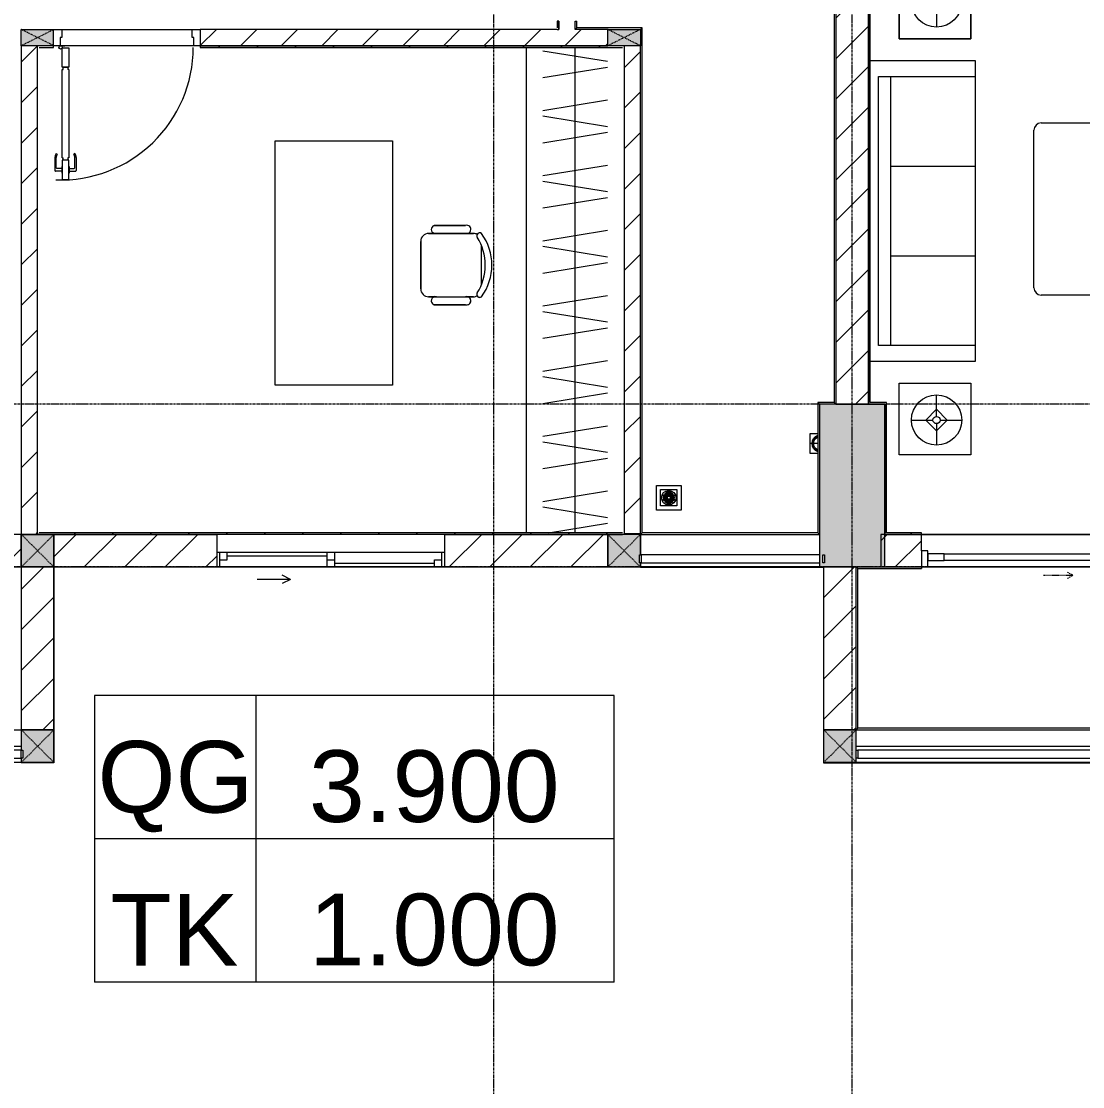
# Model space of a CAD drawing. Header units: millimetres. Extents: x -24439 to 198341, y -52871 to 149926.
# Drawn here: x 103053 to 109568, y 21346 to 27887 of the extents above; entities that cross this region are included whole.
import ezdxf

# ---------------------------------------------------------------- set-up
doc = ezdxf.new("R2010")
doc.units = ezdxf.units.MM
for name, pattern in [('Dash', [6, 3, -3]), ('Grid Line', [22.225, 12.7, -3.175, 3.175, -3.175]), ('IMPORT-CENTER _3_', [10.16, 6.35, -1.27, 1.27, -1.27])]:
    doc.linetypes.add(name, pattern=pattern)
for name, color, linetype, lineweight in [('0-1', 7, 'Continuous', 5), ('A-ANNO-NOTE', 131, 'Continuous', 9), ('A-DETL-GENF-1', 9, 'Continuous', 9), ('A-DOOR', 31, 'Continuous', 9), ('A-DOOR-1', 9, 'Continuous', 9), ('A-DOOR-FRAM', 31, 'Continuous', 9), ('A-DOOR-HDLN', 31, 'Dash', 9), ('A-FLOR', 192, 'Continuous', 9), ('A-FLOR-1', 9, 'Continuous', 9), ('A-FLOR-HRAL', 11, 'Continuous', 9), ('A-FLOR-HRAL-1', 9, 'Continuous', 9), ('A-GLAZ', 151, 'Continuous', 9), ('A-WALL', 113, 'Continuous', 9), ('A-WALL-1', 253, 'Continuous', 18), ('A-WALL-2', 9, 'Continuous', 9), ('A-WALL-3', 113, 'Continuous', 18), ('A-WALL-PATT-1', 10, 'Continuous', 9), ('A-WALL-PATT-2', 9, 'Continuous', 9), ('A-WALL-PATT-3', 111, 'Continuous', 9), ('G-IMPT', 8, 'Continuous', 9), ('G-IMPT-2', 8, 'IMPORT-CENTER _3_', 9), ('I-FURN', 30, 'Continuous', 9), ('I-FURN-1', 9, 'Continuous', 9), ('I-WALL-1', 253, 'Continuous', 18), ('M-EQPM', 50, 'Continuous', 9), ('S-BEAM-1', 9, 'Continuous', 9), ('S-COLS', 52, 'Continuous', 9), ('S-COLS-1', 254, 'Continuous', 5), ('S-COLS-2', 253, 'Continuous', 18), ('S-COLS-3', 9, 'Continuous', 9), ('S-COLS-4', 52, 'Continuous', 18), ('S-COLS-5', 52, 'Dash', 9), ('S-COLS-HDLN', 52, 'Dash', 9), ('S-COLS-HDLN-1', 9, 'Dash', 9), ('S-GRID-1', 1, 'Grid Line', 9)]:
    doc.layers.add(name, color=color, linetype=linetype, lineweight=lineweight)
doc.styles.add('Arial_6', font='arial_0.ttf', dxfattribs={"height": 2})
doc.styles.add('Arial_7', font='arial_0.ttf', dxfattribs={"height": 440})
pattern_1 = [(45, (0, 0), (-124.4508, 124.4508), [])]
pattern_2 = [(45, (0, 0), (-116.67262, 116.67262), [])]

# ---------------------------------------------------------------- blocks, each defined once
blk = doc.blocks.new('NCV_TKTC_KET CAU_rvt-1-TKCS_MB ĐỊNH VỊ CAO ĐỘ THIẾT KẾ')
at = {"layer": 'S-COLS-1'}
h = blk.add_hatch(color=256, dxfattribs=at)
h.paths.add_polyline_path([(108352.6, 24536.9), (108352.6, 25536.9), (107952.6, 25536.9), (107952.6, 24536.9), (107982.6, 24536.9)])
h.paths.add_polyline_path([(107982.6, 24561.9), (107972.6, 24561.9), (107972.6, 24611.9), (107982.6, 24611.9)])
at = {"layer": 'A-FLOR-1'}
blk.add_line((106852.6, 24535.2), (107977.9, 24535.2), dxfattribs=at)
at = {"layer": 'S-BEAM-1'}
for p, q in [((111252.5, 23535.3), (108177.6, 23535.3)), ((108177.6, 23335.3), (111252.5, 23335.3))]:
    blk.add_line(p, q, dxfattribs=at)
at = {"layer": 'S-COLS-2'}
for p, q in [((108352.6, 25536.9), (107952.6, 25536.9)), ((107952.6, 25536.9), (107952.6, 24536.9)), ((108352.6, 24536.9), (108352.6, 25536.9)), ((107952.6, 24536.9), (108352.6, 24536.9))]:
    blk.add_line(p, q, dxfattribs=at)
blk = doc.blocks.new('LOBBY_SOFA_1 - LOBBY_SOFA_1-852725-TKCS_MB ĐỊNH VỊ CAO ĐỘ THIẾT KẾ')
at = {"layer": 'I-FURN'}
for p, q in [((-2172.3, 1064.5), (-2172.3, 1504.5)), ((-2128.3, 1548.5), (-1160.3, 1548.5)), ((-1116.3, 1504.5), (-1116.3, 1064.5)), ((-1160.3, 1020.5), (-2128.3, 1020.5)), ((-2556, 660), (-708, 660)), ((-2556, 14.9), (-2556, 660)), ((-2457, 66), (-2457, 660)), ((-1907, 143), (-1907, 660)), ((-1357, 143), (-1357, 660)), ((-807, 660), (-807, 66)), ((-708, 660), (-708, 14.9)), ((-2688.2, 633.5), (-3128.2, 633.5)), ((-3128.2, 633.5), (-3128.2, 193.5)), ((-2688.2, 193.5), (-2688.2, 633.5)), ((-575.9, 633.5), (-135.9, 633.5)), ((-575.9, 193.5), (-575.9, 633.5)), ((-135.9, 633.5), (-135.9, 193.5)), ((-2915.4, 445), (-2915.4, 577)), ((-348.6, 445), (-348.6, 577)), ((-2981.4, 423), (-2915.4, 489)), ((-2915.4, 489), (-2849.4, 423)), ((-348.6, 489), (-414.6, 423)), ((-282.6, 423), (-348.6, 489)), ((-2937.4, 423), (-3069.4, 423)), ((-2915.4, 357), (-2981.4, 423)), ((-2849.4, 423), (-2915.4, 357)), ((-2915.4, 269), (-2915.4, 401)), ((-2893.4, 423), (-2761.4, 423)), ((-370.6, 423), (-502.6, 423)), ((-414.6, 423), (-348.6, 357)), ((-348.6, 357), (-282.6, 423)), ((-348.6, 269), (-348.6, 401)), ((-326.6, 423), (-194.6, 423)), ((-3128.2, 193.5), (-2688.2, 193.5)), ((-807, 143), (-2457, 143)), ((-135.9, 193.5), (-575.9, 193.5)), ((-807, 66), (-2457, 66))]:
    blk.add_line(p, q, dxfattribs=at)
for centre, radius in [((-2915.4, 423), 154), ((-348.6, 423), 154), ((-2915.4, 423), 22), ((-348.6, 423), 22)]:
    blk.add_circle(centre, radius, dxfattribs=at)
for centre, start, end in [((-2128.3, 1504.5), 90, 180), ((-1160.3, 1504.5), 0, 90), ((-2128.3, 1064.5), 180, 270), ((-1160.3, 1064.5), 270, 0)]:
    blk.add_arc(centre, 44, start, end, dxfattribs=at)
at = {"layer": 'I-FURN-1'}
for p, q in [((-2172.3, 1064.5), (-2172.3, 1504.5)), ((-2128.3, 1548.5), (-1160.3, 1548.5)), ((-1116.3, 1504.5), (-1116.3, 1064.5)), ((-1160.3, 1020.5), (-2128.3, 1020.5)), ((-2556, 660), (-708, 660)), ((-2556, 14.9), (-2556, 660)), ((-708, 660), (-708, 14.9)), ((-3128.2, 633.5), (-2688.2, 633.5)), ((-3128.2, 193.5), (-3128.2, 633.5)), ((-2688.2, 633.5), (-2688.2, 193.5)), ((-575.9, 633.5), (-135.9, 633.5)), ((-575.9, 193.5), (-575.9, 633.5)), ((-135.9, 633.5), (-135.9, 193.5)), ((-2688.2, 193.5), (-3128.2, 193.5)), ((-135.9, 193.5), (-575.9, 193.5))]:
    blk.add_line(p, q, dxfattribs=at)
for centre, start, end in [((-2128.3, 1504.5), 90, 180), ((-1160.3, 1504.5), 0, 90), ((-2128.3, 1064.5), 180, 270), ((-1160.3, 1064.5), 270, 0)]:
    blk.add_arc(centre, 44, start, end, dxfattribs=at)
blk = doc.blocks.new('DOOR_CW_01 CANH MO-PANEL KINH - DIW_01-900x2200-CỬA GỖ VÂN LAMINATE-553375-TKCS_MB ĐỊNH VỊ CAO ĐỘ THIẾT KẾ')
at = {"layer": 'A-DETL-GENF-1'}
for p, q in [((-397, -182), (-397, -62)), ((-397, -62), (-357, -62)), ((-357, -62), (-357, -182)), ((-357, -182), (-397, -182)), ((-397, -196), (-391, -196)), ((-397, -738), (-397, -196)), ((-391, -196), (-391, -182)), ((-391, -182), (-363, -182)), ((-363, -182), (-363, -196)), ((-357, -196), (-363, -196)), ((-357, -196), (-357, -738)), ((-433.9, -711.2), (-427.3, -715.8)), ((-320.1, -711.2), (-326.7, -715.8)), ((-442, -737), (-442, -816.5)), ((-434, -799.5), (-434, -737)), ((-397, -738), (-391, -738)), ((-357, -752), (-397, -752)), ((-397, -752), (-397, -872)), ((-391, -752), (-391, -738)), ((-363, -752), (-391, -752)), ((-357, -738), (-363, -738)), ((-363, -738), (-363, -752)), ((-357, -872), (-357, -752)), ((-320, -799.5), (-320, -737)), ((-312, -737), (-312, -816.5)), ((-399, -820.5), (-438, -820.5)), ((-399, -803.5), (-430, -803.5)), ((-399, -792.2), (-399, -831.8)), ((-397, -792.2), (-399, -792.2)), ((-399, -831.8), (-397, -831.8)), ((-397, -792.2), (-397, -831.8)), ((-357, -792.2), (-357, -831.8)), ((-357, -792.2), (-355, -792.2)), ((-355, -831.8), (-357, -831.8)), ((-355, -792.2), (-355, -831.8)), ((-355, -803.5), (-324, -803.5)), ((-355, -820.5), (-316, -820.5)), ((-397, -872), (-357, -872))]:
    blk.add_line(p, q, dxfattribs=at)
blk.add_circle((-407, -60), 10, dxfattribs=at)
for centre, radius, start, end in [((-407, -60), 814, 268, 0), ((-397, -737), 45, 145, 180), ((-397, -737), 37, 145, 180), ((-357, -737), 37, 0, 35), ((-357, -737), 45, 360, 35), ((-438, -816.5), 4, 180, 270), ((-430, -799.5), 4, 180, 270), ((-324, -799.5), 4, 270, 0), ((-316, -816.5), 4, 270, 0)]:
    blk.add_arc(centre, radius, start, end, dxfattribs=at)
at = {"layer": 'A-DOOR-1'}
for p, q in [((-450, -50), (-450, 50)), ((-450, 50), (-400, 50)), ((-400, 50), (-400, 0)), ((400, 0), (400, 50)), ((400, 50), (450, 50)), ((450, 50), (450, -50)), ((-410, -50), (-450, -50)), ((-410, 0), (-410, -50)), ((-400, 0), (-410, 0)), ((-407, -50), (-382, -50)), ((410, 0), (400, 0)), ((410, -50), (410, 0)), ((450, -50), (410, -50))]:
    blk.add_line(p, q, dxfattribs=at)
blk = doc.blocks.new('TU DO LV A - TU DO LV A-V6-TKCS_MB ĐỊNH VỊ CAO ĐỘ THIẾT KẾ')
at = {"layer": 'I-FURN'}
for p, q in [((10, 0), (2990, 0)), ((169, -101), (104.4, -499)), ((202.5, -101), (267.1, -499)), ((404.3, -101), (468.9, -499)), ((569, -101), (504.4, -499)), ((602.5, -101), (667.1, -499)), ((804.3, -101), (868.9, -499)), ((969, -101), (904.4, -499)), ((1002.5, -101), (1067.1, -499)), ((1204.3, -101), (1268.9, -499)), ((1369, -101), (1304.4, -499)), ((1402.5, -101), (1467.1, -499)), ((1604.3, -101), (1668.9, -499)), ((1769, -101), (1704.4, -499)), ((1802.5, -101), (1867.1, -499)), ((2004.3, -101), (2068.9, -499)), ((2169, -101), (2104.4, -499)), ((2202.5, -101), (2267.1, -499)), ((2404.3, -101), (2468.9, -499)), ((2569, -101), (2504.4, -499)), ((2602.5, -101), (2667.1, -499)), ((2804.3, -101), (2868.9, -499)), ((2969, -101), (2904.4, -499)), ((10, -136.3), (68.9, -499)), ((10, -300), (2990, -300)), ((5, -600), (0, -600))]:
    blk.add_line(p, q, dxfattribs=at)
at = {"layer": 'I-FURN-1'}
for p, q in [((10, 0), (2990, 0)), ((5, -600), (0, -600))]:
    blk.add_line(p, q, dxfattribs=at)
blk = doc.blocks.new('BAN LV A - BAN LV A_dwg_ban hoc2-348006-TKCS_MB ĐỊNH VỊ CAO ĐỘ THIẾT KẾ')
at = {"layer": 'I-FURN'}
for p, q in [((145.8, 437.4), (-145.8, 437.4)), ((-243, 354.4), (-243, 162)), ((-194.4, 388.8), (-194.4, 113.4)), ((194.4, 113.4), (194.4, 388.8)), ((194.4, 351.4), (194.4, 150.8)), ((243.7, 162), (243.7, 354.4)), ((-120.5, 64.8), (120.5, 64.8))]:
    blk.add_line(p, q, dxfattribs=at)
at = {"layer": 'I-FURN', "flags": 128}
blk.add_lwpolyline([(-737.8, 610.5), (-737.8, 1330.5), (-154.9, 1330.5), (762.2, 1330.5), (762.2, 610.5)], close=True, dxfattribs=at)
at = {"layer": 'I-FURN'}
for centre, radius, start, end in [((-145.8, 388.8), 48.6, 90, 180), ((145.8, 388.8), 48.6, 360, 90), ((-218.7, 347.3), 25.3, 343.7398, 163.7398), ((219.4, 347.3), 25.3, 16.2602, 170.70537), ((-218.7, 154.9), 25.3, 163.7398, 16.2602), ((219.4, 154.9), 25.3, 189.29463, 16.2602), ((-180.2, 75.4), 17.8, 57.97259, 216.69006), ((-145.8, 113.4), 48.6, 180, 207.58444), ((0, 359.3), 318.2, 237.57575, 302.42425), ((180.2, 75.4), 17.8, 323.30994, 122.02741), ((145.8, 113.4), 48.6, 332.41556, 0), ((0, 324), 324, 233.1301, 306.8699)]:
    blk.add_arc(centre, radius, start, end, dxfattribs=at)
blk = doc.blocks.new('BAN LV A - BAN LV A_dwg-348005-TKCS_MB ĐỊNH VỊ CAO ĐỘ THIẾT KẾ')
at = {"extrusion": (0, 0, -1), "zscale": -1, "rotation": 180}
blk.add_blockref('BAN LV A - BAN LV A_dwg_ban hoc2-348006-TKCS_MB ĐỊNH VỊ CAO ĐỘ THIẾT KẾ', (-729, 1383.7), dxfattribs=at)
blk = doc.blocks.new('BAN LV A - BAN LV A-401069-TKCS_MB ĐỊNH VỊ CAO ĐỘ THIẾT KẾ')
at = {"layer": 'I-FURN-1'}
for p, q in [((-8.8, -53.2), (1491.2, -53.2)), ((-8.8, -773.2), (-8.8, -53.2)), ((1491.2, -53.2), (1491.2, -773.2)), ((1491.2, -773.2), (-8.8, -773.2)), ((583.2, -946.3), (874.8, -946.3)), ((486, -1221.7), (486, -1029.3)), ((534.6, -1029.3), (534.6, -994.9)), ((923.4, -994.9), (923.4, -1032.3)), ((972.7, -1029.3), (972.7, -1221.7)), ((534.6, -1270.3), (534.6, -1235.9)), ((923.4, -1232.9), (923.4, -1270.3))]:
    blk.add_line(p, q, dxfattribs=at)
for centre, radius, start, end in [((583.2, -994.9), 48.6, 90, 180), ((874.8, -994.9), 48.6, 0, 90), ((510.3, -1036.4), 25.3, 16.2602, 163.7398), ((948.4, -1036.4), 25.3, 16.2602, 170.70537), ((510.3, -1228.8), 25.3, 163.7398, 343.7398), ((948.4, -1228.8), 25.3, 189.29463, 16.2602), ((548.9, -1308.3), 17.8, 119.40397, 216.69006), ((583.2, -1270.3), 48.6, 180, 207.58444), ((874.8, -1270.3), 48.6, 332.41556, 0), ((909.2, -1308.3), 17.8, 323.30994, 60.59603), ((729, -1059.7), 324, 233.1301, 306.8699)]:
    blk.add_arc(centre, radius, start, end, dxfattribs=at)
at = {"extrusion": (0, 0, -1), "zscale": -1, "rotation": 180}
blk.add_blockref('BAN LV A - BAN LV A_dwg-348005-TKCS_MB ĐỊNH VỊ CAO ĐỘ THIẾT KẾ', (0, 0), dxfattribs=at)
blk = doc.blocks.new('Railing - 50 x 10mm-457210-TKCS_MB ĐỊNH VỊ CAO ĐỘ THIẾT KẾ')
at = {"layer": 'A-FLOR-HRAL-1'}
for p, q in [((25, 5), (-25, 5)), ((-25, 5), (-25, -5)), ((25, -5), (25, 5)), ((-25, -5), (25, -5))]:
    blk.add_line(p, q, dxfattribs=at)
blk = doc.blocks.new('Railing - Railing-641383-TKCS_MB ĐỊNH VỊ CAO ĐỘ THIẾT KẾ')
at = {"layer": 'A-FLOR-HRAL-1'}
for p, q in [((85044.1, 15351.2), (83949.1, 15351.2)), ((83949.1, 15301.2), (85044.1, 15301.2))]:
    blk.add_line(p, q, dxfattribs=at)
at = {"extrusion": (0, 0, -1), "zscale": -1, "rotation": 90.00000000000072}
for p in [(-83944.1, 15326.2), (-85069.1, 15326.2)]:
    blk.add_blockref('Railing - 50 x 10mm-457210-TKCS_MB ĐỊNH VỊ CAO ĐỘ THIẾT KẾ', p, dxfattribs=at)
blk = doc.blocks.new('G1_SOF - BO TRU - 100x200-746114-TKCS_MB ĐỊNH VỊ CAO ĐỘ THIẾT KẾ')
at = {"layer": 'S-COLS-3'}
blk.add_hatch(color=256, dxfattribs=at).paths.add_polyline_path([(-50, -98.4), (50, -98.4), (50, 100), (-50, 100)])
at = {"layer": 'S-COLS-2'}
for p, q in [((-50, 100), (50, 100)), ((-50, -98.4), (-50, 100)), ((50, 100), (50, -98.4))]:
    blk.add_line(p, q, dxfattribs=at)
at = {"layer": 'S-COLS-HDLN-1'}
for p, q in [((50, -100), (-50, 100)), ((-50, -100), (50, 100))]:
    blk.add_line(p, q, dxfattribs=at)
blk = doc.blocks.new('G1_SOF - BO TRU - 100x200-V62-TKCS_MB ĐỊNH VỊ CAO ĐỘ THIẾT KẾ')
at = {"layer": 'S-COLS-3'}
blk.add_hatch(color=256, dxfattribs=at).paths.add_polyline_path([(-50, -100), (50, -100), (50, 100), (-50, 100)])
at = {"layer": 'S-COLS-2'}
for p, q in [((-50, 100), (50, 100)), ((-50, -100), (-50, 100)), ((50, 100), (50, -100)), ((50, -100), (-50, -100))]:
    blk.add_line(p, q, dxfattribs=at)
at = {"layer": 'S-COLS-HDLN-1'}
for p, q in [((50, -100), (-50, 100)), ((-50, -100), (50, 100))]:
    blk.add_line(p, q, dxfattribs=at)
blk = doc.blocks.new('Railing - Railing-979541-TKCS_MB ĐỊNH VỊ CAO ĐỘ THIẾT KẾ')
at = {"layer": 'A-FLOR-HRAL-1'}
for p, q in [((83554.1, 19566.2), (83544.1, 19576.2)), ((83554.1, 19526.7), (83554.1, 19566.2)), ((83554.1, 19566.2), (85134.1, 19566.2)), ((85134.1, 19566.2), (85144.1, 19576.2)), ((85134.1, 19566.2), (85134.1, 16286.2)), ((83554.1, 19526.7), (83544.1, 19526.7)), ((83544.1, 18626.2), (83554.1, 18626.2)), ((83554.1, 18586.2), (83544.1, 18576.2)), ((83554.1, 18586.2), (83554.1, 18626.2)), ((83954.1, 18586.2), (83554.1, 18586.2)), ((83954.1, 18586.2), (83944.1, 18576.2)), ((83954.1, 15486.2), (83954.1, 18586.2)), ((85134.1, 16286.2), (85034.1, 16286.2)), ((85034.1, 16286.2), (85044.1, 16276.2)), ((85034.1, 16286.2), (85034.1, 15486.2)), ((85134.1, 16286.2), (85144.1, 16276.2)), ((83954.1, 15486.2), (83944.1, 15476.2)), ((83944.1, 15481.2), (83944.1, 15476.2)), ((85034.1, 15486.2), (83954.1, 15486.2)), ((85034.1, 15486.2), (85044.1, 15476.2))]:
    blk.add_line(p, q, dxfattribs=at)
blk = doc.blocks.new('Railing - Railing-965477-TKCS_MB ĐỊNH VỊ CAO ĐỘ THIẾT KẾ')
at = {"layer": 'A-FLOR-HRAL-1'}
for p, q in [((85279.1, 15266.2), (85269.1, 15276.2)), ((85279.1, 14286.2), (85279.1, 15266.2)), ((85279.1, 15266.2), (85669.1, 15266.2)), ((85669.1, 15276.2), (85669.1, 15266.2)), ((88169.1, 15266.2), (88169.1, 15276.2)), ((88169.1, 15266.2), (88334.1, 15266.2)), ((88334.1, 15266.2), (88344.1, 15276.2)), ((88334.1, 15266.2), (88334.1, 14286.2)), ((85279.1, 14286.2), (85269.1, 14276.2)), ((85269.1, 14276.2), (88344.1, 14276.2)), ((88334.1, 14286.2), (85279.1, 14286.2)), ((88334.1, 14286.2), (88344.1, 14276.2))]:
    blk.add_line(p, q, dxfattribs=at)
blk = doc.blocks.new('NCV_TKTC_TANG 1_rvt-1-TKCS_MB ĐỊNH VỊ CAO ĐỘ THIẾT KẾ')
at = {"layer": 'A-WALL-PATT-1'}
h = blk.add_hatch(dxfattribs=at)
h.set_pattern_fill('FP_2', color=256, style=0, pattern_type=2)
h.set_pattern_definition(pattern_1)
h.paths.add_polyline_path([(106352.6, 27836.9), (106452.6, 27836.9), (106452.6, 27886.9), (106352.6, 27886.9)])
h.paths.add_polyline_path([(106352.6, 28786.9), (106452.6, 28786.9), (106452.6, 28836.9), (106352.6, 28836.9), (106352.6, 28826.9)])
h = blk.add_hatch(dxfattribs=at)
h.set_pattern_fill('FP_2', color=256, style=0, pattern_type=2)
h.set_pattern_definition(pattern_1)
h.paths.add_polyline_path([(105821.6, 27736.9), (106652.6, 27736.9), (106652.6, 27836.9), (104150.9, 27836.9), (104150.9, 27736.9), (104611.2, 27736.9)])
h = blk.add_hatch(dxfattribs=at)
h.set_pattern_fill('FP_2', color=256, style=0, pattern_type=2)
h.set_pattern_definition(pattern_1)
h.paths.add_polyline_path([(103052.6, 24736.9), (103152.6, 24736.9), (103152.6, 27736.9), (103052.6, 27736.9), (103052.6, 25077)])
h = blk.add_hatch(dxfattribs=at)
h.set_pattern_fill('FP_2', color=256, style=0, pattern_type=2)
h.set_pattern_definition(pattern_1)
h.paths.add_polyline_path([(106852.6, 24741.9), (106852.6, 27736.9), (106752.6, 27736.9), (106752.6, 24741.9)])
at = {"layer": 'A-WALL-PATT-2'}
h = blk.add_hatch(dxfattribs=at)
h.set_pattern_fill('FP_3', color=256, style=0, pattern_type=2)
h.set_pattern_definition(pattern_2)
h.paths.add_polyline_path([(108262.6, 25546.9), (108262.6, 32236.9), (108252.6, 32236.9), (108252.6, 25546.9)])
h = blk.add_hatch(dxfattribs=at)
h.set_pattern_fill('FP_3', color=256, style=0, pattern_type=2)
h.set_pattern_definition(pattern_2)
h.paths.add_polyline_path([(103162.6, 27726.9), (103250.9, 27726.9), (103250.9, 27736.9), (103162.6, 27736.9)])
h.paths.add_polyline_path([(104158.9, 27726.9), (106742.6, 27726.9), (106742.6, 27736.9), (104150.9, 27736.9), (104150.9, 27726.9)])
h = blk.add_hatch(dxfattribs=at)
h.set_pattern_fill('FP_3', color=256, style=0, pattern_type=2)
h.set_pattern_definition(pattern_2)
h.paths.add_polyline_path([(108352.6, 24746.9), (108362.6, 24746.9), (108362.6, 25546.9), (108352.6, 25546.9), (108352.6, 25077)])
h = blk.add_hatch(dxfattribs=at)
h.set_pattern_fill('FP_3', color=256, style=0, pattern_type=2)
h.set_pattern_definition(pattern_2)
h.paths.add_polyline_path([(103152.6, 24736.9), (106742.6, 24736.9), (106742.6, 24746.9), (103152.6, 24746.9)])
h = blk.add_hatch(dxfattribs=at)
h.set_pattern_fill('FP_3', color=256, style=0, pattern_type=2)
h.set_pattern_definition(pattern_2)
h.paths.add_polyline_path([(111077.6, 24736.9), (111242.6, 24736.9), (111242.6, 24746.9), (111077.6, 24746.9)])
h.paths.add_polyline_path([(108352.6, 24736.9), (108577.6, 24736.9), (108577.6, 24746.9), (108352.6, 24746.9)])
at = {"layer": 'A-FLOR-1'}
for p, q in [((103300.9, 27836.9), (104100.9, 27836.9)), ((104110.9, 27736.9), (103290.9, 27736.9)), ((108577.6, 24736.9), (111077.6, 24736.9)), ((111077.6, 24736.9), (108577.6, 24736.9)), ((108617.6, 24536.9), (109777.6, 24536.9)), ((99977.6, 23536.9), (103052.6, 23536.9))]:
    blk.add_line(p, q, dxfattribs=at)
at = {"layer": 'A-WALL-1'}
for p, q in [((106452.6, 27836.9), (106452.6, 27886.9)), ((106652.6, 27836.9), (106452.6, 27836.9)), ((103052.6, 27736.9), (103052.6, 24736.9)), ((103152.6, 24736.9), (103152.6, 27736.9)), ((106752.6, 27736.9), (106752.6, 24741.9)), ((106852.6, 24741.9), (106852.6, 27736.9)), ((103052.6, 24736.9), (103152.6, 24736.9)), ((106752.6, 24741.9), (106852.6, 24741.9))]:
    blk.add_line(p, q, dxfattribs=at)
at = {"layer": 'A-WALL-2'}
for p, q in [((106352.6, 27836.9), (106352.6, 27886.9)), ((106352.6, 27886.9), (106352.6, 27836.9)), ((103300.9, 27836.9), (104100.9, 27836.9)), ((106342.6, 27836.9), (104150.9, 27836.9)), ((106342.6, 27836.9), (106352.6, 27836.9)), ((104110.9, 27736.9), (103290.9, 27736.9)), ((104150.9, 27736.9), (106652.6, 27736.9)), ((106652.6, 27736.9), (104150.9, 27736.9)), ((106852.9, 24736.9), (107952.6, 24736.9)), ((106852.9, 24736.9), (106852.9, 24611.9)), ((106852.9, 24561.9), (106852.9, 24536.9)), ((107952.6, 24536.9), (106852.9, 24536.9))]:
    blk.add_line(p, q, dxfattribs=at)
at = {"layer": 'I-WALL-1'}
for p, q in [((108252.6, 32236.9), (108252.6, 25546.9)), ((108262.6, 25546.9), (108262.6, 32226.9)), ((106342.6, 27886.9), (106342.6, 27846.9)), ((106352.6, 27886.9), (106342.6, 27886.9)), ((103250.9, 27726.9), (103250.9, 27736.9)), ((104150.9, 27736.9), (104150.9, 27726.9)), ((103162.6, 27726.9), (103250.9, 27726.9)), ((104150.9, 27726.9), (106742.6, 27726.9)), ((108252.6, 25546.9), (108252.6, 25536.9)), ((108252.6, 25536.9), (108352.6, 25536.9)), ((108352.6, 25546.9), (108262.6, 25546.9)), ((108362.6, 25546.9), (108352.6, 25546.9)), ((108352.6, 25536.9), (108352.6, 24746.9)), ((108362.6, 24746.9), (108362.6, 25546.9)), ((103152.6, 24746.9), (103152.6, 24736.9)), ((103152.6, 24736.9), (104252.6, 24736.9)), ((106742.6, 24746.9), (103162.6, 24746.9)), ((105652.6, 24736.9), (106742.6, 24736.9)), ((108352.6, 24746.9), (108352.6, 24736.9)), ((108352.6, 24736.9), (108577.6, 24736.9)), ((108577.6, 24746.9), (108362.6, 24746.9)), ((108577.6, 24736.9), (108577.6, 24746.9))]:
    blk.add_line(p, q, dxfattribs=at)
at = {"layer": 'A-DOOR-1'}
blk.add_blockref('DOOR_CW_01 CANH MO-PANEL KINH - DIW_01-900x2200-CỬA GỖ VÂN LAMINATE-553375-TKCS_MB ĐỊNH VỊ CAO ĐỘ THIẾT KẾ', (103700.9, 27786.9), dxfattribs=at)
at = {"layer": 'A-FLOR-HRAL-1'}
for name in ['Railing - Railing-979541-TKCS_MB ĐỊNH VỊ CAO ĐỘ THIẾT KẾ', 'Railing - Railing-641383-TKCS_MB ĐỊNH VỊ CAO ĐỘ THIẾT KẾ', 'Railing - Railing-965477-TKCS_MB ĐỊNH VỊ CAO ĐỘ THIẾT KẾ']:
    blk.add_blockref(name, (22908.5, 9260.7), dxfattribs=at)
at = {"layer": 'I-FURN-1'}
for name, p, rotation in [('LOBBY_SOFA_1 - LOBBY_SOFA_1-852725-TKCS_MB ĐỊNH VỊ CAO ĐỘ THIẾT KẾ', (108247.7, 25090.4), 269.9999999999993), ('TU DO LV A - TU DO LV A-V6-TKCS_MB ĐỊNH VỊ CAO ĐỘ THIẾT KẾ', (106152.6, 24736.9), 89.9999999999999), ('BAN LV A - BAN LV A-401069-TKCS_MB ĐỊNH VỊ CAO ĐỘ THIẾT KẾ', (104557.8, 25661.2), 90.0000000000001)]:
    blk.add_blockref(name, p, dxfattribs=dict(at, rotation=rotation))
at = {"layer": 'S-COLS-3', "rotation": 90.00000000000037}
for name, p in [('G1_SOF - BO TRU - 100x200-746114-TKCS_MB ĐỊNH VỊ CAO ĐỘ THIẾT KẾ', (103152.6, 27786.9)), ('G1_SOF - BO TRU - 100x200-V62-TKCS_MB ĐỊNH VỊ CAO ĐỘ THIẾT KẾ', (106752.6, 27786.9))]:
    blk.add_blockref(name, p, dxfattribs=at)
blk = doc.blocks.new('1_FAMILY RVT - W01-WxH 1400x1400xmm-389822-TKCS_MB ĐỊNH VỊ CAO ĐỘ THIẾT KẾ')
at = {"layer": 'A-GLAZ'}
for p, q in [((248.4, 172.39), (299.2, 197.79)), ((248.4, 172.39), (299.2, 146.99)), ((248.4, 172.39), (451.6, 172.39)), ((-700, 96.19), (-700, -103.81)), ((700, 96.19), (-700, 96.19)), ((-700, 96.19), (-636.5, 96.19)), ((-680.95, 96.19), (-680.95, 7.29)), ((-636.5, 96.19), (-22.225, 96.19)), ((-636.5, 96.19), (-636.5, 51.74)), ((-636.5, 73.965), (-22.225, 73.965)), ((-22.225, 7.29), (-22.225, 96.19)), ((-22.225, 96.19), (22.225, 96.19)), ((22.225, 96.19), (680.95, 96.19)), ((22.225, 96.19), (22.225, 7.29)), ((680.95, 96.19), (700, 96.19)), ((680.95, 96.19), (680.95, 7.29)), ((700, -103.81), (700, 96.19)), ((-700, 7.29), (-680.95, 7.29)), ((-636.5, 51.74), (-680.95, 51.74)), ((-680.95, 7.29), (-22.225, 7.29)), ((22.225, 51.74), (-22.225, 51.74)), ((-22.225, 7.29), (22.225, 7.29)), ((22.225, 29.515), (636.5, 29.515)), ((22.225, 7.29), (636.5, 7.29)), ((636.5, 51.74), (636.5, 7.29)), ((680.95, 51.74), (636.5, 51.74)), ((636.5, 7.29), (700, 7.29)), ((-700, -103.81), (700, -103.81))]:
    blk.add_line(p, q, dxfattribs=at)
blk = doc.blocks.new('DEG_02-DEG_03 - DEG_02-2500x2400mm-CỬA ĐI 02 CÁNH TRƯỢT-625766-TKCS_MB ĐỊNH VỊ CAO ĐỘ THIẾT KẾ')
at = {"layer": 'A-DOOR'}
for p, q in [((-1110, 100), (-1210, 100)), ((-1210, 100), (-1210, 60)), ((-1110, 60), (-1110, 100)), ((-1110, 100), (-50, 100)), ((50, 100), (-50, 100)), ((-50, 100), (-50, 60)), ((50, 60), (50, 100)), ((-1210, 60), (-1110, 60)), ((-50, 60), (-1110, 60)), ((50, 60), (-50, 60)), ((-50, 60), (-50, 20)), ((-50, 60), (50, 60)), ((-50, 20), (50, 20)), ((50, 20), (50, 60)), ((50, 60), (1110, 60)), ((1110, 20), (50, 20)), ((1210, 60), (1110, 60)), ((1110, 60), (1110, 20)), ((1110, 20), (1210, 20)), ((1210, 20), (1210, 60))]:
    blk.add_line(p, q, dxfattribs=at)
at = {"layer": 'A-DOOR-FRAM'}
for p, q in [((-1210, 100), (-1250, 100)), ((-1250, 100), (-1250, 0)), ((-1210, 0), (-1210, 100)), ((1250, 100), (1210, 100)), ((1210, 100), (1210, 0)), ((1250, 0), (1250, 100)), ((-1250, 0), (-1210, 0)), ((1210, 0), (1250, 0))]:
    blk.add_line(p, q, dxfattribs=at)
at = {"layer": 'A-DOOR-HDLN'}
for p, q in [((-500.4, 151.1), (-320.4, 151.1)), ((-320.4, 151.1), (-355, 171.1)), ((-320.4, 151.1), (-355, 131.1)), ((320.4, 151.1), (355, 171.1)), ((320.4, 151.1), (355, 131.1)), ((500.4, 151.1), (320.4, 151.1))]:
    blk.add_line(p, q, dxfattribs=at)
blk = doc.blocks.new('Railing - 50 x 10mm-1251311-TKCS_MB ĐỊNH VỊ CAO ĐỘ THIẾT KẾ')
at = {"layer": 'A-FLOR-HRAL'}
for p, q in [((25, 5), (-25, 5)), ((-25, 5), (-25, -5)), ((25, -5), (25, 5)), ((-25, -5), (25, -5))]:
    blk.add_line(p, q, dxfattribs=at)
blk = doc.blocks.new('Railing - Railing-1602750-TKCS_MB ĐỊNH VỊ CAO ĐỘ THIẾT KẾ')
at = {"layer": 'A-FLOR-HRAL'}
for p, q in [((111252.5, 23412.4), (108187.5, 23412.4)), ((108187.5, 23362.4), (111252.5, 23362.4))]:
    blk.add_line(p, q, dxfattribs=at)
at = {"extrusion": (0, 0, -1), "zscale": -1, "rotation": 90}
for p in [(-108182.5, 23387.4), (-111257.5, 23387.4)]:
    blk.add_blockref('Railing - 50 x 10mm-1251311-TKCS_MB ĐỊNH VỊ CAO ĐỘ THIẾT KẾ', p, dxfattribs=at)
blk = doc.blocks.new('Railing - Railing-1602768-TKCS_MB ĐỊNH VỊ CAO ĐỘ THIẾT KẾ')
at = {"layer": 'A-FLOR-HRAL'}
for p, q in [((103052.5, 23412.4), (99987.5, 23412.4)), ((99987.5, 23362.4), (103052.5, 23362.4))]:
    blk.add_line(p, q, dxfattribs=at)
at = {"extrusion": (0, 0, -1), "zscale": -1, "rotation": 90}
for p in [(-99982.5, 23387.4), (-103057.5, 23387.4)]:
    blk.add_blockref('Railing - 50 x 10mm-1251311-TKCS_MB ĐỊNH VỊ CAO ĐỘ THIẾT KẾ', p, dxfattribs=at)
blk = doc.blocks.new('TKTC_XREF_251221_MB TANG 1 - TKTC_XREF_260130_MB TANG 1_dwg_CUM U_DN100-V238-TKCS_MB ĐỊNH VỊ CAO ĐỘ THIẾT KẾ')
at = {"layer": 'G-IMPT'}
blk.add_hatch(color=256, dxfattribs=at).paths.add_polyline_path([(23.2, -55.9), (23.2, -51.6), (28.5, -49.4), (40.3, -40.3), (49.4, -28.5), (55.1, -14.8), (57, 0), (55.1, 14.8), (49.4, 28.5), (40.3, 40.3), (23.3, 55.8), (30.5, 52.8), (43.1, 43.1), (52.8, 30.5), (58.9, 15.8), (61, 0), (58.9, -15.8), (52.8, -30.5), (43.1, -43.1), (30.5, -52.8)])
for radius, start, end in [(57, 295.86227, 64.00974), (61, 294.16133, 65.70898), (69, 291.35109, 68.51641)]:
    blk.add_arc((0, 0), radius, start, end, dxfattribs=at)
blk = doc.blocks.new('TKTC_XREF_251221_MB TANG 1 - TKTC_XREF_260130_MB TANG 1_dwg_$cc-V239-TKCS_MB ĐỊNH VỊ CAO ĐỘ THIẾT KẾ')
at = {"layer": 'G-IMPT'}
for start, end in [(115.68914, 243.81125), (115.57197, 243.84991)]:
    blk.add_arc((0, 0), 0.5, start, end, dxfattribs=at)
at = {"layer": 'G-IMPT-2'}
blk.add_line((-0.673, 0), (-0.187, 0), dxfattribs=at)
blk = doc.blocks.new('TKTC_XREF_251221_MB TANG 1 - TKTC_XREF_260130_MB TANG 1_dwg_THU NUOC - THU NUOC-444531-TKCS_MB TẦNG 1-4202124-TKCS_MB ĐỊNH VỊ CAO ĐỘ THIẾT KẾ')
at = {"layer": 'M-EQPM'}
for p, q in [((-23.3, 10.8), (40.9, 10.8)), ((40.9, 4.8), (-23.3, 4.8)), ((-11, 23.3), (28.5, 23.3)), ((28.5, 17.3), (-11, 17.3)), ((-1.1, 35.6), (18.5, 35.6)), ((18.5, 29.6), (-1.1, 29.6)), ((-23.3, -13.6), (40.9, -13.6)), ((40.9, -19.6), (-23.3, -19.6)), ((-11, -26.1), (28.5, -26.1)), ((28.5, -32.1), (-11, -32.1)), ((-1.1, -38.5), (18.5, -38.5)), ((18.5, -44.5), (-1.1, -44.5))]:
    blk.add_line(p, q, dxfattribs=at)
at = {"layer": 'M-EQPM', "flags": 128}
for points in [[(83.7, -79.4), (83.7, 70.6), (-66.3, 70.6), (-66.3, -79.4)], [(58.7, -54.4), (58.7, 45.6), (-41.3, 45.6), (-41.3, -54.4)]]:
    blk.add_lwpolyline(points, close=True, dxfattribs=at)
for points in [[(-23.3, -1.2), (0.7, -1.2), (0.7, -7.2), (-23.3, -7.2)], [(40.9, -7.2), (16.7, -7.2), (16.7, -1.2), (40.9, -1.2)]]:
    blk.add_lwpolyline(points, dxfattribs=at)
at = {"layer": 'M-EQPM'}
for centre, radius, start, end in [((8.7, -4.4), 45, 360, 180), ((8.7, -4.4), 45, 360, 180), ((-23.3, 7.8), 3, 90, 270), ((-11, 20.3), 3, 90, 270), ((-1.1, 32.6), 3, 90, 270), ((18.5, 32.6), 3, 270, 90), ((28.5, 20.3), 3, 270, 90), ((40.9, 7.8), 3, 270, 90), ((8.7, -4.4), 45, 180, 360), ((8.7, -4.4), 45, 180, 360), ((-23.3, -4.2), 3, 90, 270), ((-23.3, -16.6), 3, 90, 270), ((-11, -29.1), 3, 90, 270), ((-1.1, -41.5), 3, 90, 270), ((18.5, -41.5), 3, 270, 90), ((28.5, -29.1), 3, 270, 90), ((40.9, -4.2), 3, 270, 90), ((40.9, -16.6), 3, 270, 90)]:
    blk.add_arc(centre, radius, start, end, dxfattribs=at)
blk = doc.blocks.new('TKTC_XREF_251221_MB TANG 1 - TKTC_XREF_260130_MB TANG 1_dwg-4202109-TKCS_MB ĐỊNH VỊ CAO ĐỘ THIẾT KẾ')
at = {"layer": 'G-IMPT'}
blk.add_line((-95209.1, -375992.1), (-95259.4, -375992.1), dxfattribs=at)
at = {"layer": 'G-IMPT', "flags": 128}
blk.add_lwpolyline([(-95259.4, -375992), (-95259.4, -376111.5), (-95209.1, -376111.5)], dxfattribs=at)
at = {"xscale": 90.00000000005114, "yscale": 90.00000000005114, "zscale": 90.00000000005114, "rotation": 0.304717521727566}
blk.add_blockref('TKTC_XREF_251221_MB TANG 1 - TKTC_XREF_260130_MB TANG 1_dwg_$cc-V239-TKCS_MB ĐỊNH VỊ CAO ĐỘ THIẾT KẾ', (-95192.3, -376049.7), dxfattribs=at)
at = {"extrusion": (0, 0, -1), "xscale": 0.789473684210524, "yscale": 0.789473684210524, "zscale": -0.7894736842105241, "rotation": 0.06930925665188988}
blk.add_blockref('TKTC_XREF_251221_MB TANG 1 - TKTC_XREF_260130_MB TANG 1_dwg_CUM U_DN100-V238-TKCS_MB ĐỊNH VỊ CAO ĐỘ THIẾT KẾ', (95190.8, -376051.4), dxfattribs=at)
at = {"extrusion": (0, 0, -1), "zscale": -1}
blk.add_blockref('TKTC_XREF_251221_MB TANG 1 - TKTC_XREF_260130_MB TANG 1_dwg_THU NUOC - THU NUOC-444531-TKCS_MB TẦNG 1-4202124-TKCS_MB ĐỊNH VỊ CAO ĐỘ THIẾT KẾ', (96116, -376380.4), dxfattribs=at)
blk = doc.blocks.new('TKTC_XREF_251221_MB TANG 1 - TKTC_XREF_251221_MB TANG 1-2038492-TKCS_MB ĐỊNH VỊ CAO ĐỘ THIẾT KẾ')
blk.add_blockref('TKTC_XREF_251221_MB TANG 1 - TKTC_XREF_260130_MB TANG 1_dwg-4202109-TKCS_MB ĐỊNH VỊ CAO ĐỘ THIẾT KẾ', (169499.1, 384109.7))
blk = doc.blocks.new('G1_SOF - BO TRU - 200x200-3050151-TKCS_MB ĐỊNH VỊ CAO ĐỘ THIẾT KẾ')
at = {"layer": 'S-COLS-HDLN'}
for p, q in [((-100, 100), (100, -100)), ((100, 100), (-100, -100))]:
    blk.add_line(p, q, dxfattribs=at)
blk = doc.blocks.new('GHI CHU CAO DO THIET KE - GHI CHÚ CAO ĐỘ THIẾT KẾ-1513209-TKCS_MB ĐỊNH VỊ CAO ĐỘ THIẾT KẾ')
at = {"layer": 'A-ANNO-NOTE'}
for p, q in [((0, 8), (0, 0)), ((14.5, 8), (0, 8)), ((4.5, 8), (4.5, 0)), ((14.5, 0), (14.5, 8)), ((14.5, 4), (0, 4)), ((14.5, 0), (0, 0))]:
    blk.add_line(p, q, dxfattribs=at)
at = {"layer": 'A-ANNO-NOTE', "char_height": 2, "attachment_point": 5, "line_spacing_factor": 0.936439, "style": 'Arial_6'}
for s, insert, width in [('\\pt0.5,1,1.5,2,2.5,3,3.5,4,4.5,5,5.5,6,6.5,7,7.5,8,8.5,9,9.5,10,10.5,11,11.5,12,12.5,13,13.5,14,14.5,15,15.5,16;QG', (2.255, 5.459), 4.63), ('\\pt0.5,1,1.5,2,2.5,3,3.5,4,4.5,5,5.5,6,6.5,7,7.5,8,8.5,9,9.5,10,10.5,11,11.5,12,12.5,13,13.5,14,14.5,15,15.5,16;TK', (2.229, 1.459), 4.5)]:
    blk.add_mtext(s, dxfattribs=dict(at, insert=insert, width=width))

msp = doc.modelspace()

# ---------------------------------------------------------------- hatches: boundary and pattern name
at = {"layer": 'A-WALL-PATT-3'}
h = msp.add_hatch(dxfattribs=at)
h.set_pattern_fill('FP_1', color=256, style=0, pattern_type=2)
h.set_pattern_definition(pattern_1)
h.paths.add_polyline_path([(108242.5, 25536.9), (108252.6, 25536.9), (108252.6, 28836.9), (108052.6, 28836.9), (108052.6, 25536.9)])
h.paths.add_polyline_path([(108252.6, 29036.9), (108252.6, 32237), (108052.6, 32237), (108052.6, 29036.9), (108242.5, 29036.9)])
h = msp.add_hatch(dxfattribs=at)
h.set_pattern_fill('FP_1', color=256, style=0, pattern_type=2)
h.set_pattern_definition(pattern_1)
h.paths.add_polyline_path([(103052.6, 24536.9), (103052.6, 24736.9), (102877.6, 24736.9), (102877.6, 24536.9)])
h.paths.add_polyline_path([(100127.6, 24536.9), (100377.6, 24536.9), (100377.6, 24736.9), (100127.6, 24736.9), (100127.6, 24636.9)])
h = msp.add_hatch(dxfattribs=at)
h.set_pattern_fill('FP_1', color=256, style=0, pattern_type=2)
h.set_pattern_definition(pattern_1)
h.paths.add_polyline_path([(104252.6, 24536.9), (104252.6, 24736.9), (103252.6, 24736.9), (103252.6, 24536.9), (103400.7, 24536.9)])
h.paths.add_polyline_path([(106652.6, 24536.9), (106652.6, 24736.9), (105652.6, 24736.9), (105652.6, 24536.9)])
h = msp.add_hatch(dxfattribs=at)
h.set_pattern_fill('FP_1', color=256, style=0, pattern_type=2)
h.set_pattern_definition(pattern_1)
h.paths.add_polyline_path([(111252.6, 24536.9), (111252.6, 24736.9), (111077.6, 24736.9), (111077.6, 24536.9)])
h.paths.add_polyline_path([(108577.6, 24536.9), (108577.6, 24736.9), (108327.6, 24736.9), (108327.6, 24536.9)])
h = msp.add_hatch(dxfattribs=at)
h.set_pattern_fill('FP_1', color=256, style=0, pattern_type=2)
h.set_pattern_definition(pattern_1)
h.paths.add_polyline_path([(103252.6, 23536.9), (103252.6, 24536.9), (103052.6, 24536.9), (103052.6, 23536.9)])
h = msp.add_hatch(dxfattribs=at)
h.set_pattern_fill('FP_1', color=256, style=0, pattern_type=2)
h.set_pattern_definition(pattern_1)
h.paths.add_polyline_path([(108177.6, 23335.3), (108177.6, 23336.9), (107977.6, 23335.3)])
h.paths.add_polyline_path([(108177.6, 23536.9), (108177.6, 24536.9), (107977.6, 24536.9), (107977.6, 23536.9)])
at = {"layer": 'S-COLS-1'}
for points in [[(103052.6, 24536.9), (103252.6, 24536.9), (103252.6, 24736.9), (103052.6, 24736.9), (103052.6, 24583.9)], [(106652.6, 24536.9), (106852.6, 24536.9), (106852.6, 24561.9), (106847.6, 24561.9), (106847.6, 24611.9), (106852.6, 24611.9), (106852.6, 24736.9), (106652.6, 24736.9)], [(103062.5, 23336.9), (103252.6, 23336.9), (103252.6, 23536.9), (103052.6, 23536.9), (103052.6, 23412.4), (103062.5, 23412.4), (103062.5, 23362.4), (103052.6, 23362.4), (103052.6, 23336.9)], [(107977.6, 23336.9), (108177.6, 23336.9), (108177.5, 23536.9), (107977.6, 23536.9)]]:
    msp.add_hatch(color=256, dxfattribs=at).paths.add_polyline_path(points)

# ---------------------------------------------------------------- linework, layer by layer
at = {"layer": 'A-FLOR'}
for p, q in [((106852.6, 24535.2), (103252.6, 24535.2)), ((103252.6, 24535.2), (103252.6, 23335.3)), ((103252.6, 23335.3), (103052.5, 23335.3))]:
    msp.add_line(p, q, dxfattribs=at)
at = {"layer": 'A-WALL'}
for p, q in [((103052.6, 24536.9), (103052.6, 24736.9)), ((103252.6, 24736.9), (103252.6, 24536.9)), ((106652.6, 24536.9), (106652.6, 24736.9)), ((108577.6, 24736.9), (111077.6, 24736.9)), ((103252.6, 24536.9), (103052.6, 24536.9)), ((109777.6, 24536.9), (108617.6, 24536.9)), ((103052.6, 23536.9), (103252.6, 23536.9)), ((107977.6, 23536.9), (108177.6, 23536.9)), ((99977.5, 23437.4), (103052.6, 23437.4)), ((108177.6, 23437.4), (111252.6, 23437.4)), ((103052.6, 23337.4), (99977.5, 23337.4)), ((103252.6, 23336.9), (103052.6, 23336.9)), ((108177.6, 23336.9), (107977.6, 23336.9)), ((111252.6, 23337.4), (108177.6, 23337.4))]:
    msp.add_line(p, q, dxfattribs=at)
at = {"layer": 'A-WALL-3'}
for p, q in [((108052.6, 28836.9), (108052.6, 25536.9)), ((108252.6, 25536.9), (108252.6, 28836.9)), ((108052.6, 25536.9), (108252.6, 25536.9)), ((103052.6, 24736.9), (102877.6, 24736.9)), ((104252.6, 24736.9), (103252.6, 24736.9)), ((106652.6, 24736.9), (105652.6, 24736.9)), ((108577.6, 24736.9), (108327.6, 24736.9)), ((108327.6, 24736.9), (108327.6, 24536.9)), ((108577.6, 24636.9), (108577.6, 24736.9)), ((102877.6, 24536.9), (103052.6, 24536.9)), ((103052.6, 24536.9), (103052.6, 23536.9)), ((103252.6, 24536.9), (104252.6, 24536.9)), ((103252.6, 23536.9), (103252.6, 24536.9)), ((105652.6, 24536.9), (106652.6, 24536.9)), ((108177.6, 24536.9), (107977.6, 24536.9)), ((107977.6, 24536.9), (107977.6, 23536.9)), ((108177.6, 23536.9), (108177.6, 24536.9)), ((108327.6, 24536.9), (108577.6, 24536.9)), ((103052.6, 23336.9), (103052.6, 23336.1)), ((103052.6, 23336.1), (103252.6, 23336.1)), ((103252.6, 23336.1), (103252.6, 23336.9)), ((107977.6, 23336.9), (107977.6, 23335.3)), ((107977.6, 23335.3), (108177.6, 23335.3)), ((108177.6, 23335.3), (108177.6, 23336.9))]:
    msp.add_line(p, q, dxfattribs=at)
at = {"layer": 'S-COLS'}
for p, q in [((103052.6, 24736.9), (103052.6, 24536.9)), ((103252.6, 24536.9), (103252.6, 24736.9)), ((106652.6, 24736.9), (106652.6, 24536.9)), ((103052.6, 24536.9), (103252.6, 24536.9)), ((103252.6, 23536.9), (103052.6, 23536.9)), ((108177.6, 23536.9), (107977.6, 23536.9)), ((103052.6, 23336.9), (103252.6, 23336.9)), ((107977.6, 23336.9), (108177.6, 23336.9))]:
    msp.add_line(p, q, dxfattribs=at)
at = {"layer": 'S-COLS-4'}
for p, q in [((103252.6, 24736.9), (103052.6, 24736.9)), ((106852.6, 24736.9), (106652.6, 24736.9)), ((106852.6, 24611.9), (106852.6, 24736.9)), ((106652.6, 24536.9), (106852.6, 24536.9)), ((106852.6, 24536.9), (106852.6, 24561.9)), ((103052.6, 23536.9), (103052.6, 23412.4)), ((103252.6, 23336.9), (103252.6, 23536.9)), ((107977.6, 23536.9), (107977.6, 23336.9)), ((108177.6, 23412.4), (108177.6, 23536.9)), ((103052.6, 23362.4), (103052.6, 23336.9)), ((108177.6, 23336.9), (108177.6, 23362.4))]:
    msp.add_line(p, q, dxfattribs=at)
at = {"layer": 'S-GRID-1'}
for p, q in [((105952.6, 20960.6), (105952.6, 80482.7)), ((108152.6, 20960.6), (108152.6, 80482.7)), ((128757.8, 25536.9), (32145.8, 25536.9)), ((131551.8, 24536.9), (29351.8, 24536.9))]:
    msp.add_line(p, q, dxfattribs=at)

# ---------------------------------------------------------------- block references
at = {"layer": '0-1'}
for name in ['NCV_TKTC_KET CAU_rvt-1-TKCS_MB ĐỊNH VỊ CAO ĐỘ THIẾT KẾ', 'NCV_TKTC_TANG 1_rvt-1-TKCS_MB ĐỊNH VỊ CAO ĐỘ THIẾT KẾ']:
    msp.add_blockref(name, (0, 0), dxfattribs=at)
at = {"layer": 'A-ANNO-NOTE', "xscale": 220, "yscale": 220, "zscale": 220}
msp.add_blockref('GHI CHU CAO DO THIET KE - GHI CHÚ CAO ĐỘ THIẾT KẾ-1513209-TKCS_MB ĐỊNH VỊ CAO ĐỘ THIẾT KẾ', (103502.6, 21987.6), dxfattribs=at)
at = {"layer": 'A-DOOR', "rotation": 180}
msp.add_blockref('DEG_02-DEG_03 - DEG_02-2500x2400mm-CỬA ĐI 02 CÁNH TRƯỢT-625766-TKCS_MB ĐỊNH VỊ CAO ĐỘ THIẾT KẾ', (109827.6, 24636.9), dxfattribs=at)
at = {"layer": 'A-FLOR-HRAL'}
for name in ['Railing - Railing-1602768-TKCS_MB ĐỊNH VỊ CAO ĐỘ THIẾT KẾ', 'Railing - Railing-1602750-TKCS_MB ĐỊNH VỊ CAO ĐỘ THIẾT KẾ']:
    msp.add_blockref(name, (0, 0), dxfattribs=at)
at = {"layer": 'A-GLAZ', "rotation": 180}
msp.add_blockref('1_FAMILY RVT - W01-WxH 1400x1400xmm-389822-TKCS_MB ĐỊNH VỊ CAO ĐỘ THIẾT KẾ', (104952.6, 24633.1), dxfattribs=at)
at = {"layer": 'M-EQPM'}
msp.add_blockref('TKTC_XREF_251221_MB TANG 1 - TKTC_XREF_251221_MB TANG 1-2038492-TKCS_MB ĐỊNH VỊ CAO ĐỘ THIẾT KẾ', (33652.6, 17236.9), dxfattribs=at)
at = {"layer": 'S-COLS-5'}
for p in [(103152.6, 24636.9), (106752.6, 24636.9), (103152.6, 23436.9), (108077.6, 23436.9)]:
    msp.add_blockref('G1_SOF - BO TRU - 200x200-3050151-TKCS_MB ĐỊNH VỊ CAO ĐỘ THIẾT KẾ', p, dxfattribs=at)

# ---------------------------------------------------------------- texts
at = {"layer": 'A-ANNO-NOTE', "char_height": 440, "width": 1586.2, "attachment_point": 5, "line_spacing_factor": 0.936439, "style": 'Arial_7'}
for s, insert in [('\\pt2794,5588,8382,11176,13970,16764,19558,22352,25146,27940,30734,33528,36322,39116,41910,44704,47498,50292,53086,55880,58674,61468,64262,67056,69850,72644,75438,78232,81026,83820,86614,89408;3.900', (105587.3, 23188.4)), ('\\pt2794,5588,8382,11176,13970,16764,19558,22352,25146,27940,30734,33528,36322,39116,41910,44704,47498,50292,53086,55880,58674,61468,64262,67056,69850,72644,75438,78232,81026,83820,86614,89408;1.000', (105587.3, 22308.4))]:
    msp.add_mtext(s, dxfattribs=dict(at, insert=insert))

doc.saveas('drawing.dxf')
